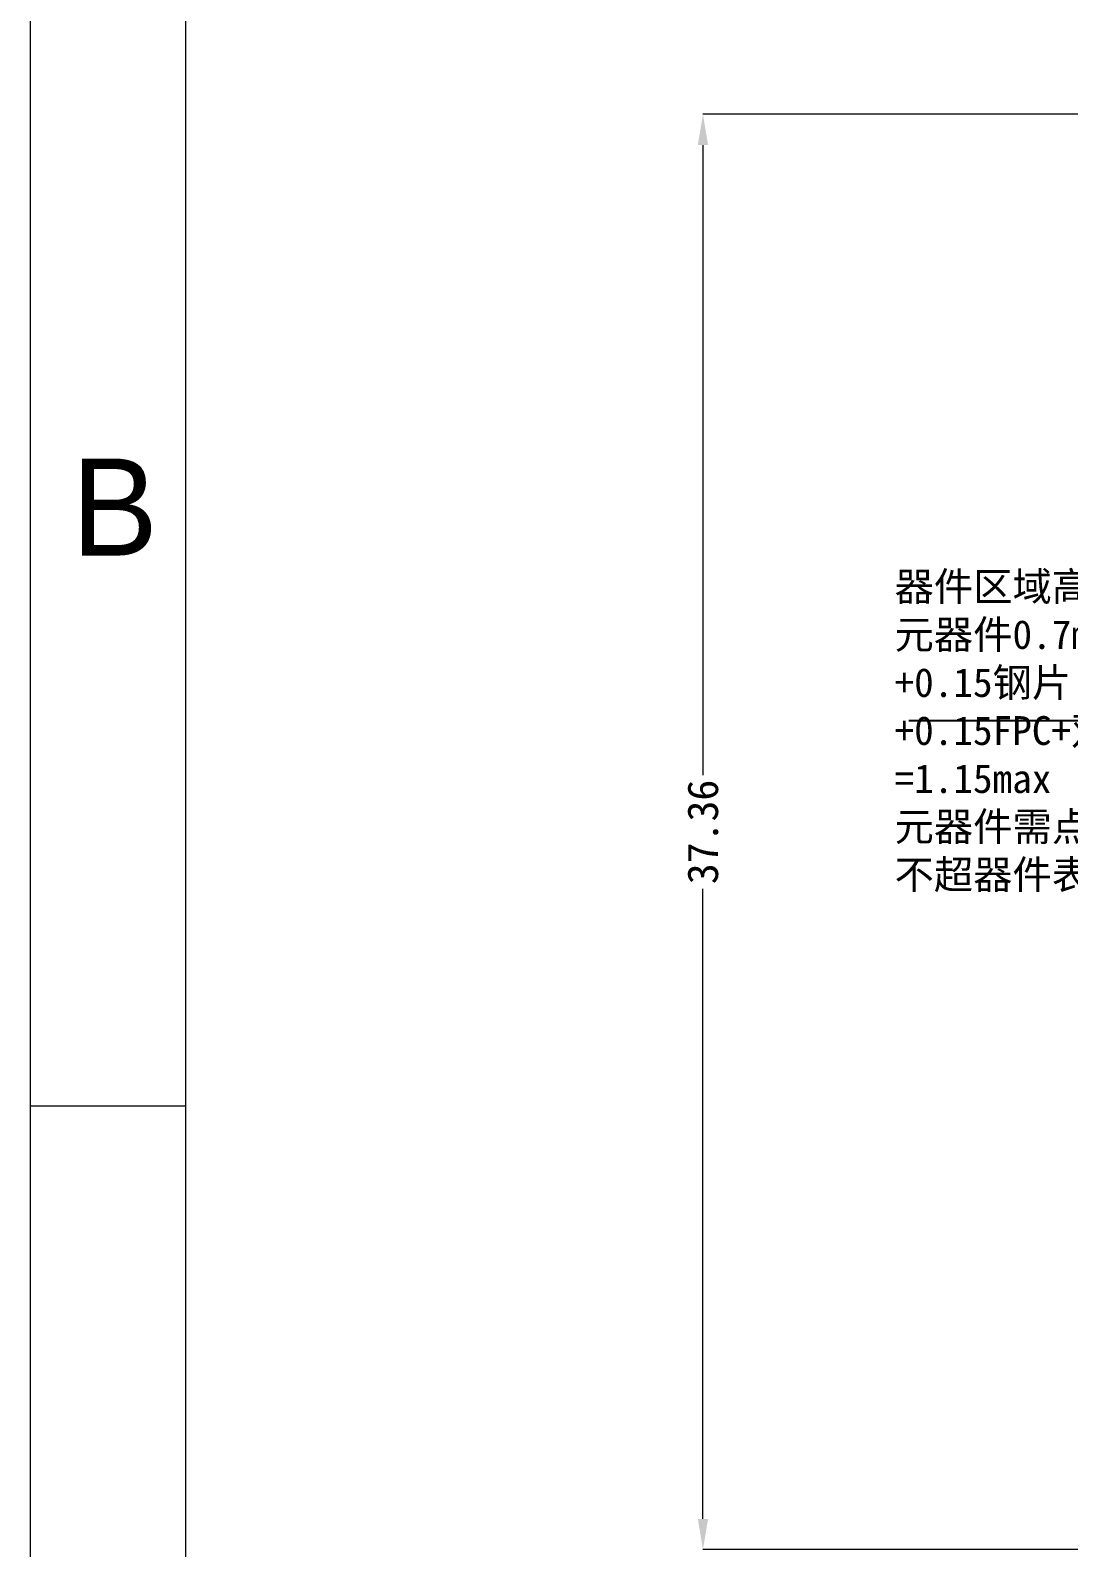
# Model space of a CAD drawing. Header units: millimetres. Extents: x -19 to 3409, y 490 to 920.
# Drawn here: x 2394.56 to 2421.57, y 788.34 to 827.84 of the extents above; entities that cross this region are included whole.
import ezdxf

# ---------------------------------------------------------------- set-up
doc = ezdxf.new("R2010")
doc.units = ezdxf.units.MM
doc.layers.get('Defpoints').update_dxf_attribs({"lineweight": 5})
doc.layers.add('DIM', color=3, linetype='Continuous', lineweight=5)
doc.layers.add('图框', color=7, linetype='Continuous', lineweight=5)
doc.styles.get("Standard").update_dxf_attribs({"font": 'txt', "bigfont": 'gbcbig.shx'})
doc.styles.add('宋体', font='')
doc.styles.add('汉字', font='')
doc.styles.get('宋体').set_extended_font_data('SimSun')
doc.styles.get('汉字').set_extended_font_data('SimSun')
doc.dimstyles.new('DIM', dxfattribs={"dimtxt": 0.8, "dimasz": 0.8, "dimexe": 0, "dimexo": 0.5, "dimgap": 0.11, "dimtad": 0, "dimzin": 1, "dimdsep": 46, "dimtxsty": '汉字', "dimcen": 0, "dimclrd": 256, "dimclre": 256, "dimclrt": 256, "dimadec": 0, "dimazin": 0, "dimtm": 1e-09, "dimtfac": 1, "dimtofl": 0, "dimtmove": 0, "dimatfit": 3, "dimfxl": 0, "dimlwd": 5, "dimlwe": 5, "dimarcsym": 0})
doc.dimstyles.new('RG', dxfattribs={"dimtxt": 2, "dimasz": 1, "dimexe": 0.5, "dimexo": 0.3, "dimgap": 0.3, "dimtad": 0, "dimzin": 1, "dimdsep": 46, "dimtxsty": '宋体', "dimcen": 2.5, "dimclrd": 256, "dimclre": 256, "dimclrt": 256, "dimadec": 0, "dimazin": 2, "dimtfac": 1, "dimtmove": 0, "dimatfit": 3, "dimfxl": 0, "dimarcsym": 0})

# ---------------------------------------------------------------- blocks, each defined once
blk = doc.blocks.new('*D92')
at = {"layer": 'Defpoints', "color": 0, "lineweight": 5, "transparency": 16777216}
for p in [(2412.057, 825.656), (2428.428, 825.656), (2450.471, 788.292)]:
    blk.add_point(p, dxfattribs=at)
at = {"layer": 'DIM', "lineweight": 5, "transparency": 16777216}
for p, q in [((2427.928, 825.656), (2412.057, 825.656)), ((2412.057, 824.856), (2412.057, 808.451)), ((2412.057, 789.092), (2412.057, 805.496)), ((2449.971, 788.292), (2412.057, 788.292))]:
    blk.add_line(p, q, dxfattribs=at)
for points in [[(2411.924, 824.856), (2412.191, 824.856), (2412.057, 825.656)], [(2411.924, 789.092), (2412.191, 789.092), (2412.057, 788.292)]]:
    blk.add_solid(points, dxfattribs=at)
at = {"layer": 'DIM', "lineweight": 5, "transparency": 16777216, "insert": (2412.057, 806.974), "char_height": 0.8, "attachment_point": 5, "rotation": 90, "style": '汉字'}
blk.add_mtext('37.36', dxfattribs=at)

msp = doc.modelspace()

# ---------------------------------------------------------------- linework, layer by layer
at = {"layer": '图框', "color": 7, "linetype": 'ByBlock', "lineweight": 5, "ltscale": 0.55}
for p, q in [((2394.5589, 644.2302), (2394.5589, 864.5204)), ((2398.6009, 648.2723), (2398.6009, 860.4784)), ((2394.5589, 799.8479), (2398.6009, 799.8479))]:
    msp.add_line(p, q, dxfattribs=at)

# ---------------------------------------------------------------- texts
at = {"layer": 'DIM', "lineweight": 5, "insert": (2417.041, 813.7396), "char_height": 0.75, "width": 20.274261, "attachment_point": 1, "style": '宋体'}
msp.add_mtext('器件区域高度=\\P元器件0.7max+0.05锡膏\\P+0.15钢片（含胶）\\P+0.15FPC+双面粘0.05+保护纸0.05\\P=1.15max（高于{\\fArial|b0|i0|c134|p34;PET}）\\P{\\C3;元器件需点胶，点胶高度\\P不超器件表面}', dxfattribs=at)
at = {"layer": '图框', "color": 7, "linetype": 'ByBlock', "lineweight": 5, "ltscale": 0.55, "insert": (2395.6249, 814.1692), "char_height": 2.526272, "width": 4.300321, "attachment_point": 7}
msp.add_mtext('{\\f\uffd0ￂﾼﾚￃ\ufff7\ufff3w|b0|i0|c134|p54;B}', dxfattribs=at)

# ---------------------------------------------------------------- dimensions: what is measured, and where the dimension line sits
at = {"layer": 'DIM', "color": 255, "lineweight": 5}
dim = msp.add_linear_dim(base=(2412.0574, 825.6556), p1=(2450.4705, 788.2918), p2=(2428.4275, 825.6556), angle=90, dimstyle='DIM', override={"dimfxl": 0.8, "dimarcsym": 1}, dxfattribs=at)
dim.commit()
dim.dimension.update_dxf_attribs({"geometry": '*D92', "text_midpoint": (2412.0574, 806.9737)})

# ---------------------------------------------------------------- leaders
at = {"layer": 'DIM', "lineweight": 5}
for points, override in [([(2428.2155, 824.7905), (2425.075, 828.4894), (2416.2901, 828.4894)], {"dimfxl": 0.2, "dimarcsym": 1}), ([(2436.7026, 809.6036), (2430.981, 809.8678), (2417.4151, 809.8678)], {"dimgap": 0.3, "dimtad": 0, "dimfxl": 0.2, "dimarcsym": 1})]:
    msp.add_leader(points, dimstyle='RG', override=override, dxfattribs=at)

doc.saveas('drawing.dxf')
